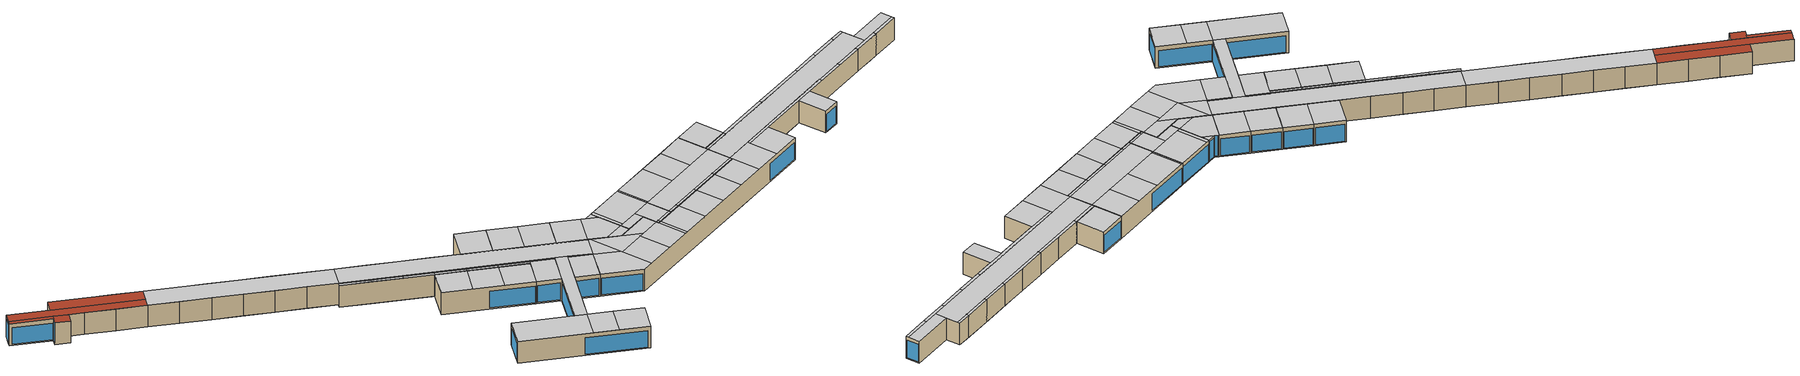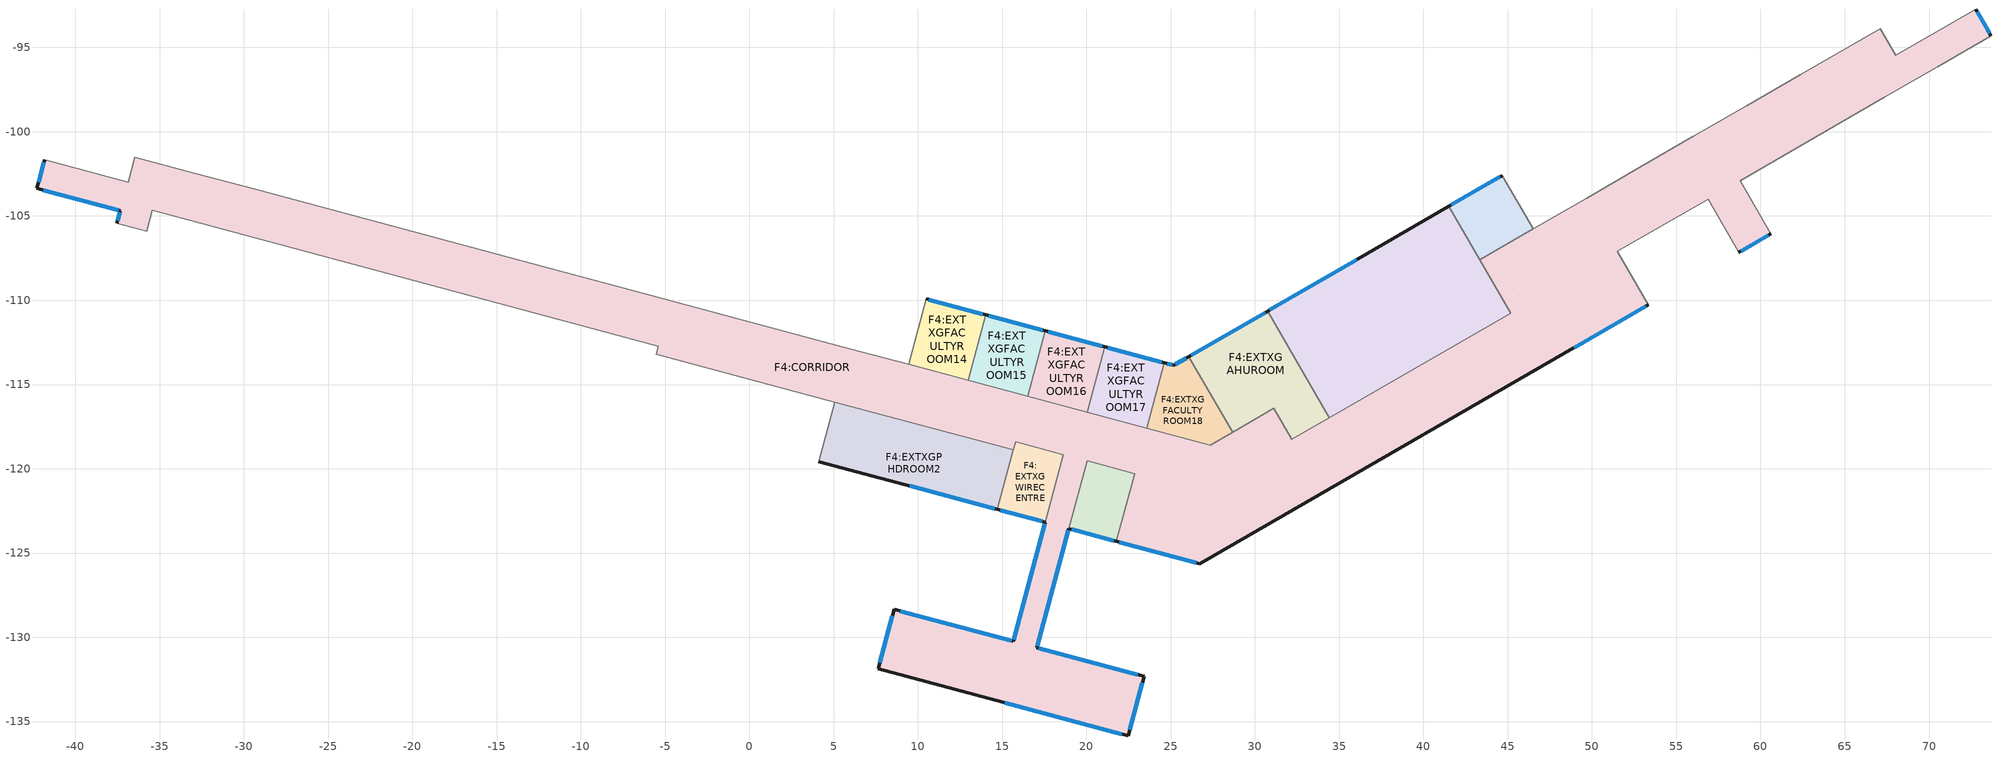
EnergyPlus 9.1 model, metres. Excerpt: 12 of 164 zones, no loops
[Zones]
F4:CORRIDOR
 floor outside (Project external floor): 14.7,-133.77 7.64,-131.88 8.58,-128.35 15.65,-130.24 z6; 17.06,-130.62 15.65,-130.24 17.54,-123.17 18.96,-123.55 z6; 22.48,-135.85 14.7,-133.77 15.65,-130.24 23.42,-132.32 z6
 floor to F3:EXTXGGEOMORPHOLOGYSO (Project internal floor_Reversed_Rev): -37.33,-104.68 -42.28,-103.36 -42.15,-102.87 -37.2,-104.2 z6; -35.77,-105.92 -37.53,-105.44 -37.2,-104.2 -35.43,-104.67 z6; -26.28,-105.83 -36.87,-102.99 -36.48,-101.5 -25.88,-104.34 z6; -26.6,-107.04 -42.15,-102.87 -41.82,-101.66 -26.28,-105.83 z6
 floor to F3:EXTXGFACULTYROOM6 (Project internal floor_Reversed_Rev): 53.77,-102.8 50.61,-104.63 50.08,-103.71 53.24,-101.88 z6
 floor to F3:EXTXGPRINTING (Project internal floor_Reversed_Rev): 56.94,-100.97 53.77,-102.8 53.24,-101.88 56.41,-100.05 z6
 floor to F3:EXTXGSECX (Project internal floor_Reversed_Rev): 61.69,-98.23 56.94,-100.97 56.41,-100.05 61.16,-97.31 z6
 floor to F3:CORRIDOR (Project internal floor_Reversed_Rev): 60.62,-106.07 58.72,-107.16 56.89,-104 58.79,-102.9 z6; 54.62,-104.26 44.72,-109.98 43.87,-108.52 53.77,-102.8 z6; 64.57,-99.56 55.07,-105.05 53.77,-102.8 63.28,-97.31 z6; 31.73,-117.48 29.01,-119.05 27.34,-118.6 31.12,-116.42 z6; 29.01,-119.05 28.15,-119.55 25.84,-118.93 26.7,-118.43 z6; 18.96,-123.55 17.54,-123.17 18.62,-119.16 20.03,-119.53 z6; 22.86,-120.29 15.79,-118.4 16.33,-116.38 23.4,-118.27 z6; 26.73,-125.63 21.78,-124.31 22.13,-123.02 26.08,-120.74 z6; 28.15,-119.55 22.13,-123.02 23.4,-118.27 z6; 15.66,-118.88 8.6,-116.99 9.45,-113.81 16.52,-115.7 z6
 floor to F3:EXTXGAOFILING (Project internal floor_Reversed_Rev): 67.74,-97.73 64.57,-99.56 63.28,-97.31 66.44,-95.48 z6
 floor to F3:EXTXGSEMINARROOM (Project internal floor_Reversed_Rev): 73.68,-94.3 68.93,-97.05 68.01,-95.46 72.76,-92.72 z6; 68.93,-97.05 67.74,-97.73 65.91,-94.56 67.1,-93.88 z6
 floor to F3:EXTXGHEAD (Project internal floor_Reversed_Rev): 66.44,-95.48 61.69,-98.23 61.16,-97.31 65.91,-94.56 z6
 floor to F3:EXTXGOCEANGRAPHYLAB (Project internal floor_Reversed_Rev): -18.84,-106.34 -25.91,-104.44 -25.88,-104.34 -18.81,-106.24 z6
 floor to F3:EXTXGFACULTYROOM5 (Project internal floor_Reversed_Rev): 50.61,-104.63 47.44,-106.46 46.91,-105.54 50.08,-103.71 z6
 floor to F3:EXTXGINSTRUMENTROOM (Project internal floor_Reversed_Rev): -19.54,-108.93 -26.6,-107.04 -25.91,-104.44 -18.84,-106.34 z6
 floor to F3:EXTXGTECHNICIANROOM (Project internal floor_Reversed_Rev): -12.47,-110.83 -19.54,-108.93 -18.81,-106.24 -11.75,-108.13 z6
 floor to F3:EXTXGGISLAB (Project internal floor_Reversed_Rev): -5.4,-112.72 -12.47,-110.83 -11.75,-108.13 -4.68,-110.02 z6; -2,-114.15 -5.53,-113.2 -4.68,-110.02 -1.15,-110.97 z6
 floor to F3:EXTXGSTASTICSLABSEMI (Project internal floor_Reversed_Rev): 8.6,-116.99 -2,-114.15 -1.15,-110.97 9.45,-113.81 z6
 floor to F3:EXTXGFACULTYROOM3 (Project internal floor_Reversed_Rev): 44.27,-108.29 43.87,-108.52 43.34,-107.6 43.74,-107.37 z6
 floor to F3:EXTXGFACULTYROOM8 (Project internal floor_Reversed_Rev): 50.57,-111.87 47.4,-113.7 45.12,-109.75 48.28,-107.92 z6
 floor to F3:EXTXGFACULTYROOM9 (Project internal floor_Reversed_Rev): 53.34,-110.27 50.57,-111.87 48.74,-108.7 51.51,-107.11 z6; 51.9,-106.88 48.74,-108.7 48.28,-107.92 51.45,-106.09 z6
 floor to F3:EXTXGFACULTYROOM (Project internal floor_Reversed_Rev): 55.07,-105.05 51.9,-106.88 51.45,-106.09 54.62,-104.26 z6
 floor to F3:EXTXGFACULTYROOM4 (Project internal floor_Reversed_Rev): 47.44,-106.46 44.27,-108.29 43.74,-107.37 46.91,-105.54 z6
 floor to F3:EXTXGFACULTYROOM7 (Project internal floor_Reversed_Rev): 45.57,-110.53 45.17,-110.76 44.72,-109.98 45.12,-109.75 z6; 47.4,-113.7 44.23,-115.53 42.4,-112.36 45.57,-110.53 z6
 floor to F3:EXTXGSEMINARROOM1 (Project internal floor_Reversed_Rev): 23.4,-118.27 16.33,-116.38 16.52,-115.7 23.58,-117.6 z6
 floor to F3:EXTXGPOSTGRADROOM (Project internal floor_Reversed_Rev): 26.7,-118.43 25.84,-118.93 23.4,-118.27 23.58,-117.6 z6
 floor to F3:EXTXGMEETINGROOM (Project internal floor_Reversed_Rev): 44.23,-115.53 37.9,-119.19 36.07,-116.02 42.4,-112.36 z6
 floor to F3:EXTXGSTOREROOM (Project internal floor_Reversed_Rev): 37.9,-119.19 34.01,-121.43 32.18,-118.26 36.07,-116.02 z6; 34.01,-121.43 31.56,-122.84 29.28,-118.89 31.73,-117.48 z6
 floor to F3:EXTXGPANTRY (Project internal floor_Reversed_Rev): 31.56,-122.84 26.73,-125.63 26.08,-120.74 29.28,-118.89 z6
 wall outside (Project wall): 73.68,-94.3 72.76,-92.72 / -41.82,-101.66 -42.28,-103.36 -37.33,-104.68 -37.53,-105.44 / 17.54,-123.17 15.65,-130.24 8.58,-128.35 7.64,-131.88 22.48,-135.85 23.42,-132.32 17.06,-130.62 18.96,-123.55 / 21.78,-124.31 26.73,-125.63 53.34,-110.27 / 58.72,-107.16 60.62,-106.07 z6:9
 wall to F4:EXTXGAHUROOM1 (Project partition): -36.48,-101.5 -36.87,-102.99 -41.82,-101.66 z6:9
 wall to F4:EXTXGFACULTYROOM35 (Project partition_Rev): 59.18,-98.45 56.01,-100.28 z6:9
 wall to F4:EXTXGFACULTYROOM34 (Project partition_Rev): 62.35,-96.62 59.18,-98.45 z6:9
 wall to F4:EXTXGFACULTYROOM32 (Project partition_Rev): 67.34,-97.96 70.51,-96.13 z6:9
 wall to F4:EXTXGFACULTYROOM33 (Project partition_Rev): 70.51,-96.13 73.68,-94.3 z6:9
 wall to F4:EXTXGFACULTYROOM31 (Project partition_Rev): 72.76,-92.72 68.01,-95.46 67.1,-93.88 z6:9
 wall to F4:EXTXGFACULTYROOM30 (Project partition_Rev): 67.1,-93.88 65.52,-94.79 z6:9
 wall to F4:EXTXGFACULTYROOM29 (Project partition_Rev): 65.52,-94.79 62.35,-96.62 z6:9
 wall to F4:EXTXGFACULTYROOM36 (Project partition_Rev): 56.01,-100.28 52.85,-102.11 z6:9
 wall to F4:EXTXGFACULTYROOM37 (Project partition_Rev): 52.85,-102.11 49.68,-103.94 z6:9
 wall to F4:EXTXGFACULTYROOM38 (Project partition_Rev): 49.68,-103.94 46.51,-105.77 z6:9
 wall to F4:EXTXGFACULTYROOM (Project partition_Rev): 46.51,-105.77 43.34,-107.6 z6:9
 wall to F4:EXTXGSEMINARROOM (Project partition): 43.34,-107.6 45.17,-110.76 34.4,-116.98 z6:9
 wall to F4:EXTXGAHUROOM (Project partition): 34.4,-116.98 32.18,-118.26 31.12,-116.42 28.67,-117.84 z6:9
 wall to F4:EXTXGFACULTYROOM18 (Project partition_Rev): 28.67,-117.84 27.34,-118.6 23.58,-117.6 z6:9
 wall to F4:EXTXGFACULTYROOM17 (Project partition_Rev): 23.58,-117.6 20.05,-116.65 z6:9
 wall to F4:EXTXGFACULTYROOM16 (Project partition_Rev): 20.05,-116.65 16.52,-115.7 z6:9
 wall to F4:EXTXGFACULTYROOM15 (Project partition_Rev): 16.52,-115.7 12.98,-114.76 z6:9
 wall to F4:EXTXGFACULTYROOM14 (Project partition_Rev): 12.98,-114.76 9.45,-113.81 z6:9
 wall to F4:EXTXGFACULTYROOM13 (Project partition_Rev): 9.45,-113.81 5.92,-112.86 z6:9
 wall to F4:EXTXGFACULTYROOM12 (Project partition_Rev): 5.92,-112.86 2.38,-111.92 z6:9
 wall to F4:EXTXGFACULTYROOM11 (Project partition_Rev): 2.38,-111.92 -1.15,-110.97 z6:9
 wall to F4:EXTXGFACULTYROOM10 (Project partition_Rev): -1.15,-110.97 -4.68,-110.02 z6:9
 wall to F4:EXTXGFACULTYROOM9 (Project partition_Rev): -4.68,-110.02 -8.21,-109.08 z6:9
 wall to F4:EXTXGFACULTYROOM8 (Project partition_Rev): -8.21,-109.08 -11.75,-108.13 z6:9
 wall to F4:EXTXGFACULTYROOM7 (Project partition_Rev): -11.75,-108.13 -15.28,-107.18 z6:9
 wall to F4:EXTXGFACULTYROOM6 (Project partition_Rev): -15.28,-107.18 -18.81,-106.24 z6:9
 wall to F4:EXTXGFACULTYROOM5 (Project partition_Rev): -18.81,-106.24 -22.35,-105.29 z6:9
 wall to F4:EXTXGFACULTYROOM4 (Project partition_Rev): -22.35,-105.29 -25.88,-104.34 z6:9
 wall to F4:EXTXGFACULTYROOM3 (Project partition_Rev): -25.88,-104.34 -29.41,-103.4 z6:9
 wall to F4:EXTXGFACULTYROOM2 (Project partition_Rev): -29.41,-103.4 -32.94,-102.45 z6:9
 wall to F4:EXTXGFACULTYROOM1 (Project partition_Rev): -32.94,-102.45 -36.48,-101.5 z6:9
 wall to F4:EXTXGFACULTYROOM19 (Project partition_Rev): -37.53,-105.44 -35.77,-105.92 -35.43,-104.67 -33.67,-105.15 z6:9
 wall to F4:EXTXGFACULTYROOM20 (Project partition_Rev): -33.67,-105.15 -30.13,-106.09 z6:9
 wall to F4:EXTXGFACULTYROOM21 (Project partition_Rev): -30.13,-106.09 -26.6,-107.04 z6:9
 wall to F4:EXTXGFACULTYROOM22 (Project partition_Rev): -26.6,-107.04 -23.07,-107.99 z6:9
 wall to F4:EXTXGFACULTYROOM23 (Project partition_Rev): -23.07,-107.99 -19.54,-108.93 z6:9
 wall to F4:EXTXGFACULTYROOM24 (Project partition_Rev): -19.54,-108.93 -16,-109.88 z6:9
 wall to F4:EXTXGFACULTYROOM25 (Project partition_Rev): -16,-109.88 -12.47,-110.83 z6:9
 wall to F4:EXTXGFACULTYROOM26 (Project partition_Rev): -12.47,-110.83 -8.94,-111.77 z6:9
 wall to F4:EXTXGFACULTYROOM27 (Project partition_Rev): -8.94,-111.77 -5.4,-112.72 -5.53,-113.2 z6:9
 wall to F4:EXTXGPHDROOM1 (Project partition_Rev): -5.53,-113.2 5.06,-116.04 z6:9
 wall to F4:EXTXGPHDROOM2 (Project partition_Rev): 5.06,-116.04 15.66,-118.88 z6:9
 wall to F4:EXTXGWIRECENTRE (Project partition_Rev): 15.66,-118.88 15.79,-118.4 18.62,-119.16 17.54,-123.17 z6:9
 wall to F4:EXTXGFACULTYROOM28 (Project partition_Rev): 18.96,-123.55 20.03,-119.53 22.86,-120.29 21.78,-124.31 z6:9
 wall to F4:EXTXGGRADUATEROOM (Project partition_Rev): 53.34,-110.27 51.51,-107.11 56.89,-104 58.72,-107.16 z6:9
 wall to F4:EXTXGGRADUATEROOM1 (Project partition_Rev): 60.62,-106.07 58.79,-102.9 67.34,-97.96 z6:9
 window (1002): 73.59,-94.16 72.85,-92.87 z6.14:8.54; -41.87,-101.83 -42.18,-102.98 z6.14:8.58; -41.9,-103.46 -37.42,-104.66 / 21.95,-124.35 26.52,-125.58 z6.14:8.43; -37.35,-104.78 -37.49,-105.28 z6.14:8.8; 17.52,-123.27 15.67,-130.15 / 17.09,-130.53 18.93,-123.64 z6.14:8.41; 15.56,-130.21 8.96,-128.45 / 23.05,-132.22 17.15,-130.64 z6.14:8.42; 8.48,-128.72 7.74,-131.5 / 22.58,-135.48 23.32,-132.7 z6.14:8.47; 58.87,-107.08 60.47,-106.15 z6.14:8.51
 window x2 (1002): 15.14,-133.89 22.1,-135.75 z6.14:8.41
 window x6 (1002): 48.94,-112.81 53.19,-110.36 z6.14:8.43
 ceiling to Roof1:Zone1 (Project internal floor_Rev): -26.6,-107.04 -5.4,-112.72 -4.68,-110.02 -25.88,-104.34 z9
 ceiling to F5:CORRIDOR (Project internal floor_Reversed): 58.72,-107.16 60.62,-106.07 58.79,-102.9 56.89,-104 z9; 50.17,-112.1 53.34,-110.27 51.51,-107.11 48.34,-108.93 z9; 48.34,-108.93 61.01,-101.62 60.83,-101.3 48.16,-108.62 z9; 68.75,-96.73 73.5,-93.99 72.76,-92.72 68.01,-95.46 z9; 44.99,-110.45 68.75,-96.73 67.28,-94.2 43.53,-107.91 z9; 16.12,-134.15 18.94,-134.91 19.89,-131.38 17.06,-130.62 z9; 15.65,-130.24 17.06,-130.62 20.03,-119.53 18.62,-119.16 z9; 7.64,-131.88 16.12,-134.15 17.06,-130.62 8.58,-128.35 z9; -5.44,-112.85 15.76,-118.53 15.79,-118.4 -5.4,-112.72 z9; -5.4,-112.72 22.86,-120.29 23.58,-117.6 -4.68,-110.02 z9; 18.94,-134.91 22.48,-135.85 23.42,-132.32 19.89,-131.38 z9; 22.82,-120.42 25.88,-121.24 23.81,-117.66 23.58,-117.6 z9; 27.34,-118.6 29.74,-119.25 32,-117.95 31.12,-116.42 z9; 25.98,-121.42 29.74,-119.25 23.81,-117.66 z9
 ceiling to F5:EXTXGFACULTYROOM9 (Project internal floor_Reversed): 43.83,-115.76 47,-113.93 45.17,-110.76 42,-112.59 z9
 ceiling to F5:EXTXGFACULTYROOM10 (Project internal floor_Reversed): 47,-113.93 50.17,-112.1 48.16,-108.62 44.99,-110.45 z9
 ceiling to F5:EXTXGFACULTYROOM13 (Project internal floor_Reversed): 40.67,-117.59 43.83,-115.76 42,-112.59 38.84,-114.42 z9
 ceiling to F5:EXTXGFACULTYROOM15 (Project internal floor_Reversed): 37.5,-119.42 40.67,-117.59 38.84,-114.42 35.67,-116.25 z9
 ceiling to F5:EXTXGFACULTYROOM16 (Project internal floor_Reversed): 34.33,-121.25 37.5,-119.42 35.67,-116.25 32.5,-118.08 z9
 ceiling to F5:EXTXGFACULTYROOM17 (Project internal floor_Reversed): 34.01,-121.43 34.33,-121.25 32.5,-118.08 32.18,-118.26 z9; 31.16,-123.07 34.01,-121.43 32,-117.95 29.15,-119.59 z9
 ceiling to F5:EXTXGFACULTYROOM19 (Project internal floor_Reversed): -5.53,-113.2 -2,-114.15 -1.91,-113.8 -5.44,-112.85 z9
 ceiling to F5:EXTXGFACULTYROOM20 (Project internal floor_Reversed): -2,-114.15 1.53,-115.1 1.63,-114.74 -1.91,-113.8 z9
 ceiling to F5:EXTXGFACULTYROOM2 (Project internal floor_Reversed): 1.53,-115.1 5.06,-116.04 5.16,-115.69 1.63,-114.74 z9
 ceiling to F5:EXTXGFACULTYROOM21 (Project internal floor_Reversed): 5.06,-116.04 8.6,-116.99 8.69,-116.64 5.16,-115.69 z9
 ceiling to F5:EXTXGFACULTYROOM22 (Project internal floor_Reversed): 8.6,-116.99 12.13,-117.94 12.23,-117.58 8.69,-116.64 z9
 ceiling to F5:EXTXGPHOTOCOPYROOM (Project internal floor_Reversed): 12.13,-117.94 15.66,-118.88 15.76,-118.53 12.23,-117.58 z9
 ceiling to F5:EXTXGTHESESROOM (Project internal floor_Reversed): 21.79,-124.31 26.73,-125.63 28,-124.9 25.88,-121.24 22.83,-120.43 z9
 ceiling to F5:EXTXGFILINGROOM (Project internal floor_Reversed): 28,-124.9 31.16,-123.07 29.15,-119.59 25.98,-121.42 z9
 ceiling to F5:EXTXGFACULTYROOM24 (Project internal floor_Reversed): 65.7,-95.11 67.28,-94.2 67.1,-93.88 65.52,-94.79 z9
 ceiling to F5:EXTXGFACULTYROOM25 (Project internal floor_Reversed): 70.51,-96.13 73.68,-94.3 73.5,-93.99 70.33,-95.82 z9
 ceiling to F5:EXTXGFACULTYROOMAC1 (Project internal floor_Reversed): 62.53,-96.94 65.7,-95.11 65.52,-94.79 62.35,-96.62 z9
 ceiling to F5:EXTXGFACULTYROOMAC2 (Project internal floor_Reversed): 67.34,-97.96 70.51,-96.13 70.33,-95.82 67.16,-97.64 z9
 ceiling to F5:EXTXGFACULTYROOMAC3 (Project internal floor_Reversed): 59.36,-98.77 62.53,-96.94 62.35,-96.62 59.18,-98.45 z9
 ceiling to F5:EXTXGFACULTYROOMAC4 (Project internal floor_Reversed): 64.18,-99.79 67.34,-97.96 67.16,-97.64 63.99,-99.47 z9
 ceiling to F5:EXTXGTUTORIALROOMAC1 (Project internal floor_Reversed): 53.03,-102.43 59.36,-98.77 59.18,-98.45 52.85,-102.11 z9
 ceiling to F5:EXTXGFACULTYROOM (Project internal floor_Reversed): 61.01,-101.62 64.18,-99.79 63.99,-99.47 60.83,-101.3 z9
 ceiling to F5:EXTXGTUTORIALROOMAC (Project internal floor_Reversed): 46.69,-106.08 53.03,-102.43 52.85,-102.11 46.51,-105.77 z9
 ceiling to F5:EXTXGFACULTYROOMAC (Project internal floor_Reversed): 43.53,-107.91 46.69,-106.08 46.51,-105.77 43.34,-107.6 z9
 roof outside (Project flat roof): -42.28,-103.36 -37.33,-104.68 -37.2,-104.2 -42.15,-102.87 z9; -37.53,-105.44 -35.77,-105.92 -35.43,-104.67 -37.2,-104.2 z9; -36.87,-102.99 -26.28,-105.83 -25.88,-104.34 -36.48,-101.5 z9; -42.15,-102.87 -26.6,-107.04 -26.28,-105.83 -41.82,-101.66 z9
F4:EXTXGSEMINARROOM
 floor to F3:CORRIDOR (Project internal floor_Reversed_Rev): 44.72,-109.98 33.95,-116.2 33.1,-114.73 43.87,-108.52 z6
 floor to F3:EXTXGFANROOM (Project internal floor_Reversed_Rev): 34.77,-113.77 33.1,-114.73 30.74,-110.65 32.41,-109.68 z6
 floor to F3:EXTXGFACULTYROOM1 (Project internal floor_Reversed_Rev): 37.94,-111.94 34.77,-113.77 32.41,-109.68 35.58,-107.86 z6
 floor to F3:EXTXGFACULTYROOM2 (Project internal floor_Reversed_Rev): 41.1,-110.11 37.94,-111.94 35.58,-107.86 38.74,-106.03 z6
 floor to F3:EXTXGFACULTYROOM3 (Project internal floor_Reversed_Rev): 43.87,-108.52 41.1,-110.11 38.74,-106.03 41.51,-104.43 z6
 floor to F3:EXTXGFACULTYROOM7 (Project internal floor_Reversed_Rev): 45.17,-110.76 42.4,-112.36 41.95,-111.58 44.72,-109.98 z6
 floor to F3:EXTXGMEETINGROOM (Project internal floor_Reversed_Rev): 42.4,-112.36 36.07,-116.02 35.61,-115.24 41.95,-111.58 z6
 floor to F3:EXTXGSTOREROOM (Project internal floor_Reversed_Rev): 36.07,-116.02 34.4,-116.98 33.95,-116.2 35.61,-115.24 z6
 wall outside (Project wall): 41.51,-104.43 30.74,-110.65 z6:9
 wall to F4:EXTXGFACULTYROOM (Project partition_Rev): 43.34,-107.6 41.51,-104.43 z6:9
 wall to F4:EXTXGAHUROOM (Project partition): 30.74,-110.65 34.4,-116.98 z6:9
 window x2 (1011): 36.05,-107.58 30.89,-110.56 z6.14:8.42
 ceiling to F5:CORRIDOR (Project internal floor_Reversed): 34.22,-116.66 44.99,-110.45 43.53,-107.91 32.76,-114.13 z9
 ceiling to F5:EXTXGFACULTYROOM7 (Project internal floor_Reversed): 32.91,-114.04 37.19,-111.57 35.18,-108.09 30.9,-110.55 z9
 ceiling to F5:EXTXGFACULTYROOM8 (Project internal floor_Reversed): 37.19,-111.57 40.36,-109.74 38.35,-106.26 35.18,-108.09 z9
 ceiling to F5:EXTXGFACULTYROOM9 (Project internal floor_Reversed): 42,-112.59 45.17,-110.76 44.99,-110.45 41.82,-112.27 z9
 ceiling to F5:EXTXGAHUROOM (Project internal floor_Reversed): 32.76,-114.13 32.91,-114.04 30.9,-110.55 30.74,-110.65 z9
 ceiling to F5:EXTXGFACULTYROOM13 (Project internal floor_Reversed): 38.84,-114.42 42,-112.59 41.82,-112.27 38.65,-114.1 z9
 ceiling to F5:EXTXGFACULTYROOM15 (Project internal floor_Reversed): 35.67,-116.25 38.84,-114.42 38.65,-114.1 35.49,-115.93 z9
 ceiling to F5:EXTXGFACULTYROOM16 (Project internal floor_Reversed): 34.4,-116.98 35.67,-116.25 35.49,-115.93 34.22,-116.66 z9
 ceiling to F5:EXTXGFACULTYROOM18 (Project internal floor_Reversed): 40.36,-109.74 43.53,-107.91 41.51,-104.43 38.35,-106.26 z9
F4:EXTXGFACULTYROOM14
 floor to F3:CORRIDOR (Project internal floor_Reversed_Rev): 12.98,-114.76 9.45,-113.81 10.49,-109.92 14.02,-110.87 z6
 wall outside (Project wall): 14.02,-110.87 10.49,-109.92 z6:9
 wall to F4:EXTXGFACULTYROOM13 (Project partition_Rev): 10.49,-109.92 9.45,-113.81 z6:9
 wall to F4:EXTXGFACULTYROOM15 (Project partition): 12.98,-114.76 14.02,-110.87 z6:9
 window (1003): 13.86,-110.83 10.66,-109.97 z6.14:8.45
 ceiling to F5:EXTXGFACULTYROOM6 (Project internal floor_Reversed): 9.46,-113.81 12.98,-114.76 14.02,-110.87 10.5,-109.93 z9
F4:EXTXGFACULTYROOM15
 floor to F3:CORRIDOR (Project internal floor_Reversed_Rev): 16.52,-115.7 12.98,-114.76 14.02,-110.87 17.56,-111.82 z6
 wall outside (Project wall): 17.56,-111.82 14.02,-110.87 z6:9
 wall to F4:EXTXGFACULTYROOM16 (Project partition): 16.52,-115.7 17.56,-111.82 z6:9
 window (1003): 17.39,-111.77 14.19,-110.91 z6.14:8.45
 ceiling to F5:EXTXGFACULTYROOM11 (Project internal floor_Reversed): 12.99,-114.76 16.52,-115.7 17.56,-111.82 14.03,-110.87 z9
F4:EXTXGAHUROOM
 floor to F3:CORRIDOR (Project internal floor_Reversed_Rev): 31.12,-116.42 28.67,-117.84 28.43,-117.43 30.89,-116.01 z6; 33.95,-116.2 31.73,-117.48 30.89,-116.01 33.1,-114.73 z6
 floor to F3:EXTXGFANROOM (Project internal floor_Reversed_Rev): 33.1,-114.73 29.33,-116.91 26.97,-112.82 30.74,-110.65 z6
 floor to F3:EXTXGPOSTGRADROOM (Project internal floor_Reversed_Rev): 29.33,-116.91 28.43,-117.43 26.07,-113.34 26.97,-112.82 z6
 floor to F3:EXTXGSTOREROOM (Project internal floor_Reversed_Rev): 34.4,-116.98 32.18,-118.26 31.73,-117.48 33.95,-116.2 z6
 wall outside (Project wall): 30.74,-110.65 26.07,-113.34 z6:9
 wall to F4:EXTXGFACULTYROOM18 (Project partition_Rev): 26.07,-113.34 28.67,-117.84 z6:9
 window (1006): 30.6,-110.73 26.22,-113.26 z6.14:8.43
 ceiling to F5:CORRIDOR (Project internal floor_Reversed): 28.67,-117.84 31.12,-116.42 30.54,-115.41 28.09,-116.83 z9; 32,-117.95 34.22,-116.66 32.76,-114.13 30.54,-115.41 z9
 ceiling to F5:EXTXGAHUROOM (Project internal floor_Reversed): 28.48,-116.6 32.76,-114.13 30.74,-110.65 26.47,-113.11 z9
 ceiling to F5:EXTXGCOMPACTOUSROOM (Project internal floor_Reversed): 28.09,-116.83 28.48,-116.6 26.47,-113.11 26.07,-113.34 z9
 ceiling to F5:EXTXGFACULTYROOM16 (Project internal floor_Reversed): 32.5,-118.08 34.4,-116.98 34.22,-116.66 32.32,-117.76 z9
 ceiling to F5:EXTXGFACULTYROOM17 (Project internal floor_Reversed): 32.18,-118.26 32.5,-118.08 32.32,-117.76 32,-117.95 z9
F4:EXTXGFACULTYROOM18
 floor to F3:CORRIDOR (Project internal floor_Reversed_Rev): 28.67,-117.84 27.34,-118.6 26.7,-118.43 28.43,-117.43 z6
 floor to F3:EXTXGPOSTGRADROOM (Project internal floor_Reversed_Rev): 26.59,-114.24 25.18,-113.86 26.07,-113.34 z6; 28.43,-117.43 26.7,-118.43 23.58,-117.6 24.62,-113.71 26.59,-114.24 z6
 wall outside (Project wall): 26.07,-113.34 25.18,-113.86 24.62,-113.71 z6:9
 wall to F4:EXTXGFACULTYROOM17 (Project partition_Rev): 24.62,-113.71 23.58,-117.6 z6:9
 window (1003): 25.93,-113.43 25.26,-113.81 z6.14:8.68; 25.08,-113.83 24.79,-113.75 z6.14:8.96
 ceiling to F5:CORRIDOR (Project internal floor_Reversed): 25.75,-118.18 27.34,-118.6 28.67,-117.84 28.09,-116.83 z9
 ceiling to F5:EXTXGCOMPACTOUSROOM (Project internal floor_Reversed): 25.18,-113.86 26.59,-114.24 26.07,-113.34 z9; 23.59,-117.6 25.75,-118.18 28.09,-116.83 26.59,-114.24 24.63,-113.71 z9
F4:EXTXGPHDROOM2
 floor to F3:CORRIDOR (Project internal floor_Reversed_Rev): 15.42,-119.79 8.35,-117.9 8.6,-116.99 15.66,-118.88 z6; 14.72,-122.42 4.12,-119.58 4.82,-116.95 15.42,-119.79 z6
 floor to F3:EXTXGSTASTICSLABSEMI (Project internal floor_Reversed_Rev): 8.35,-117.9 4.82,-116.95 5.06,-116.04 8.6,-116.99 z6
 wall outside (Project wall): 4.12,-119.58 14.72,-122.42 z6:9
 wall to F4:EXTXGPHDROOM1 (Project partition_Rev): 5.06,-116.04 4.12,-119.58 z6:9
 wall to F4:EXTXGWIRECENTRE (Project partition_Rev): 14.72,-122.42 15.66,-118.88 z6:9
 window x2 (1003): 9.5,-121.02 14.55,-122.37 z6.14:8.42
 ceiling to F5:EXTXGFACULTYROOM21 (Project internal floor_Reversed): 4.12,-119.58 7.65,-120.52 8.6,-116.99 5.06,-116.04 z9
 ceiling to F5:EXTXGFACULTYROOM22 (Project internal floor_Reversed): 7.65,-120.52 11.18,-121.47 12.13,-117.94 8.6,-116.99 z9
 ceiling to F5:EXTXGPHOTOCOPYROOM (Project internal floor_Reversed): 11.18,-121.47 14.72,-122.42 15.66,-118.88 12.13,-117.94 z9
F4:EXTXGWIRECENTRE
 floor to F3:CORRIDOR (Project internal floor_Reversed_Rev): 17.54,-123.17 14.72,-122.42 15.79,-118.4 18.62,-119.16 z6
 wall outside (Project wall): 14.72,-122.42 17.54,-123.17 z6:9
 window (1004): 14.88,-122.46 17.38,-123.13 z6.14:8.47
 ceiling to F5:CORRIDOR (Project internal floor_Reversed): 15.76,-118.53 18.58,-119.29 18.62,-119.16 15.79,-118.4 z9
 ceiling to F5:EXTXGENSROOM (Project internal floor_Reversed): 14.72,-122.42 17.54,-123.17 18.58,-119.29 15.76,-118.53 z9
F4:EXTXGFACULTYROOM28
 floor to F3:CORRIDOR (Project internal floor_Reversed_Rev): 21.78,-124.31 18.96,-123.55 20.03,-119.53 22.86,-120.29 z6
 wall outside (Project wall): 18.96,-123.55 21.78,-124.31 z6:9
 window (1003): 19.12,-123.6 21.62,-124.27 z6.14:8.47
 ceiling to F5:CORRIDOR (Project internal floor_Reversed): 20,-119.67 22.82,-120.42 22.86,-120.29 20.03,-119.53 z9
 ceiling to F5:EXTXGEGSSROOM (Project internal floor_Reversed): 18.96,-123.55 21.78,-124.31 22.82,-120.42 20,-119.67 z9
F4:EXTXGFACULTYROOM
 floor to F3:EXTXGFACULTYROOM3 (Project internal floor_Reversed_Rev): 43.74,-107.37 43.34,-107.6 41.51,-104.43 41.91,-104.2 z6
 floor to F3:EXTXGFACULTYROOM4 (Project internal floor_Reversed_Rev): 46.51,-105.77 43.74,-107.37 41.91,-104.2 44.68,-102.6 z6
 wall outside (Project wall): 44.68,-102.6 41.51,-104.43 z6:9
 wall to F4:EXTXGFACULTYROOM38 (Project partition_Rev): 46.51,-105.77 44.68,-102.6 z6:9
 window (1003): 44.53,-102.68 41.66,-104.34 z6.14:8.45
 ceiling to F5:EXTXGFACULTYROOMAC (Project internal floor_Reversed): 43.34,-107.6 46.51,-105.77 44.68,-102.6 41.51,-104.43 z9
F4:EXTXGFACULTYROOM16
 floor to F3:EXTXGSEMINARROOM1 (Project internal floor_Reversed_Rev): 20.05,-116.65 16.52,-115.7 17.56,-111.82 21.09,-112.76 z6
 wall outside (Project wall): 21.09,-112.76 17.56,-111.82 z6:9
 wall to F4:EXTXGFACULTYROOM17 (Project partition): 20.05,-116.65 21.09,-112.76 z6:9
 window (1003): 20.93,-112.72 17.72,-111.86 z6.14:8.45
 ceiling to F5:EXTXGFACULTYROOM12 (Project internal floor_Reversed): 16.52,-115.71 20.05,-116.65 21.09,-112.76 17.56,-111.82 z9
F4:EXTXGFACULTYROOM17
 floor to F3:EXTXGSEMINARROOM1 (Project internal floor_Reversed_Rev): 23.58,-117.6 20.05,-116.65 21.09,-112.76 24.62,-113.71 z6
 wall outside (Project wall): 24.62,-113.71 21.09,-112.76 z6:9
 window (1003): 24.46,-113.67 21.25,-112.81 z6.14:8.45
 ceiling to F5:EXTXGFACULTYROOM14 (Project internal floor_Reversed): 20.05,-116.65 23.58,-117.6 24.62,-113.71 21.1,-112.77 z9
[Building]
Building: North Axis {deg}=0; Terrain=Suburbs; Loads Convergence Tolerance Value=0.04; Temperature Convergence Tolerance Value {deltaC}=0.4; Solar Distribution=FullExterior; Maximum Number of Warmup Days=25; Minimum Number of Warmup Days=6
[Site:Location]
AS2 (O1-O1:31-12)  (01-01:31-12): Latitude {deg}=1.3; Longitude {deg}=103.8; Time Zone {hr}=8; Elevation {m}=32
[SizingPeriod:DesignDay] Day of Month=15; Humidity Condition Type=WetBulb; Barometric Pressure {Pa}=100941.2; Wind Direction {deg}=0; Rain Indicator=No; Snow Indicator=No; Daylight Saving Time Indicator=No
Name | Month | Day Type | Maximum Dry-Bulb Temperature {C} | Daily Dry-Bulb Temperature Range {deltaC} | Wetbulb or DewPoint at Maximum Dry-Bulb {C} | Wind Speed {m/s} | Solar Model Indicator | Sky Clearness
Summer Design Day in AS2 (O1-O1:31-12) Jul | 7 | SummerDesignDay | 33.2 | 6.2 | 26 | 0 | ASHRAEClearSky | 0.98
Summer Design Day in AS2 (O1-O1:31-12) Aug | 8 | SummerDesignDay | 33.2 | 6.3 | 25.8 | 0 | ASHRAEClearSky | 0.98
Summer Design Day in AS2 (O1-O1:31-12) Sep | 9 | SummerDesignDay | 33.2 | 6.5 | 25.9 | 0 | ASHRAEClearSky | 0.98
Winter Design Day in AS2 (O1-O1:31-12) | 1 | WinterDesignDay | 23.8 | 0 | 23.8 | 9.2 |  | 0
[Site:GroundTemperature:BuildingSurface]
18, 18, 18, 18, 18, 18, 18, 18, 18, 18, 18, 18
[Site:GroundTemperature:FCfactorMethod]
January Ground Temperature {C}=27.55; February Ground Temperature {C}=28.03; March Ground Temperature {C}=28.32; April Ground Temperature {C}=28.42; May Ground Temperature {C}=28.26; June Ground Temperature {C}=27.88; July Ground Temperature {C}=27.4; August Ground Temperature {C}=26.92; September Ground Temperature {C}=26.59; October Ground Temperature {C}=26.51; November Ground Temperature {C}=26.68; December Ground Temperature {C}=27.05
[Site:GroundTemperature:Shallow]
14, 14, 14, 14, 14, 14, 14, 14, 14, 14, 14, 14
[Site:GroundTemperature:Deep]
14, 14, 14, 14, 14, 14, 14, 14, 14, 14, 14, 14
[Site:GroundReflectance]
0.2, 0.2, 0.2, 0.2, 0.2, 0.2, 0.2, 0.2, 0.2, 0.2, 0.2, 0.2
[Site:GroundReflectance:SnowModifier]
2, 2
[Material] Thermal Absorptance=0.9
Name | Roughness | Thickness {m} | Conductivity {W/m-K} | Density {kg/m3} | Specific Heat {J/kg-K} | Solar Absorptance | Visible Absorptance
1B Plastered Wall | Smooth | 0.225 | 0.807 | 1760 | 800 | 0.7 | 0.7
Cast Concrete (Dense)_.1 | Rough | 0.1 | 1.4 | 2100 | 840 | 0.6 | 0.6
External Rendering_.O25 | Rough | 0.025 | 0.5 | 1300 | 1000 | 0.7 | 0.7
MW Stone Wool (rolls)_.1482 | Rough | 0.1482 | 0.04 | 30 | 840 | 0.6 | 0.6
Timber Flooring_.OO5 | Rough | 0.005 | 0.14 | 650 | 1200 | 0.78 | 0.78
Gypsum Plasterboard_.O25 | Rough | 0.025 | 0.25 | 900 | 1000 | 0.5 | 0.5
Asphalt 1_.O1 | Rough | 0.01 | 0.7 | 2100 | 1000 | 0.85 | 0.9
MW Glass Wool (rolls)_.1445 | Rough | 0.1445 | 0.04 | 12 | 840 | 0.6 | 0.6
Plasterboard_.O13 | Rough | 0.013 | 0.25 | 2800 | 896 | 0.5 | 0.5
[Material:NoMass] Roughness=Rough; Thermal Absorptance=0.9; Solar Absorptance=0.7; Visible Absorptance=0.7
Name | Thermal Resistance {m2-K/W}
9_RVAL_2; 10_RVAL_2 | 0.15
11_RVAL_3 | 0.18
[WindowMaterial:Glazing]
38: Optical Data Type=SpectralAverage; Thickness {m}=.006; Solar Transmittance at Normal Incidence=.775; Front Side Solar Reflectance at Normal Incidence=.071; Back Side Solar Reflectance at Normal Incidence=.071; Visible Transmittance at Normal Incidence=.881; Front Side Visible Reflectance at Normal Incidence=.08; Back Side Visible Reflectance at Normal Incidence=.08; Infrared Transmittance at Normal Incidence=0; Front Side Infrared Hemispherical Emissivity=.84; Back Side Infrared Hemispherical Emissivity=.84; Conductivity {W/m-K}=.9
[Construction]
Project wall: 1B Plastered Wall
Project internal floor_Rev; Project internal floor_Reversed; Project internal floor_Reversed_Rev: Cast Concrete (Dense)_.1
Project external floor: External Rendering_.O25, MW Stone Wool (rolls)_.1482, Timber Flooring_.OO5
Project partition: Gypsum Plasterboard_.O25, 9_RVAL_2, Gypsum Plasterboard_.O25
Project partition_Rev: Gypsum Plasterboard_.O25, 10_RVAL_2, Gypsum Plasterboard_.O25
Project flat roof: Asphalt 1_.O1, MW Glass Wool (rolls)_.1445, 11_RVAL_3, Plasterboard_.O13
1002; 1003; 1004; 1006; 1011: 38
[Zone] Type=1; Multiplier=1; Zone Inside Convection Algorithm=TARP; Part of Total Floor Area=Yes
Name | Volume {m3} | Floor Area {m2}
F4:CORRIDOR | 1422.13 | 490.3903
F4:EXTXGFACULTYROOM | 33.4651 | 11.5397
F4:EXTXGSEMINARROOM | 247.5252 | 85.3535
F4:EXTXGFACULTYROOM14; F4:EXTXGFACULTYROOM15; F4:EXTXGFACULTYROOM16; F4:EXTXGFACULTYROOM17 | 37.1854 | 12.8225
F4:EXTXGAHUROOM | 88.1995 | 30.4136
F4:EXTXGFACULTYROOM18 | 40.9109 | 14.1072
F4:EXTXGPHDROOM2 | 103.2575 | 35.606
F4:EXTXGWIRECENTRE; F4:EXTXGFACULTYROOM28 | 30.5266 | 10.5264
[ZoneInfiltration:DesignFlowRate] Schedule=On 24/7; Design Flow Rate Calculation Method=Flow/zone; Constant Term Coefficient=1; Temperature Term Coefficient=0; Velocity Term Coefficient=0; Velocity Squared Term Coefficient=0
Name | Zone or ZoneList | Design Flow Rate {m3/s}
F4:CORRIDOR Infiltration | F4:CORRIDOR | 0.276526
F4:EXTXGFACULTYROOM Infiltration | F4:EXTXGFACULTYROOM | 0.006507
F4:EXTXGSEMINARROOM Infiltration | F4:EXTXGSEMINARROOM | 0.04813
F4:EXTXGFACULTYROOM14 Infiltration | F4:EXTXGFACULTYROOM14 | 0.00723
F4:EXTXGFACULTYROOM15 Infiltration | F4:EXTXGFACULTYROOM15 | 0.00723
F4:EXTXGAHUROOM Infiltration | F4:EXTXGAHUROOM | 0.01715
F4:EXTXGFACULTYROOM16 Infiltration | F4:EXTXGFACULTYROOM16 | 0.00723
F4:EXTXGFACULTYROOM17 Infiltration | F4:EXTXGFACULTYROOM17 | 0.00723
F4:EXTXGFACULTYROOM18 Infiltration | F4:EXTXGFACULTYROOM18 | 0.007955
F4:EXTXGPHDROOM2 Infiltration | F4:EXTXGPHDROOM2 | 0.020078
F4:EXTXGWIRECENTRE Infiltration | F4:EXTXGWIRECENTRE | 0.005936
F4:EXTXGFACULTYROOM28 Infiltration | F4:EXTXGFACULTYROOM28 | 0.005936
[Schedule:Compact]
On 24/7: Through: 12/31, For: AllDays, Until: 24:00, 1
